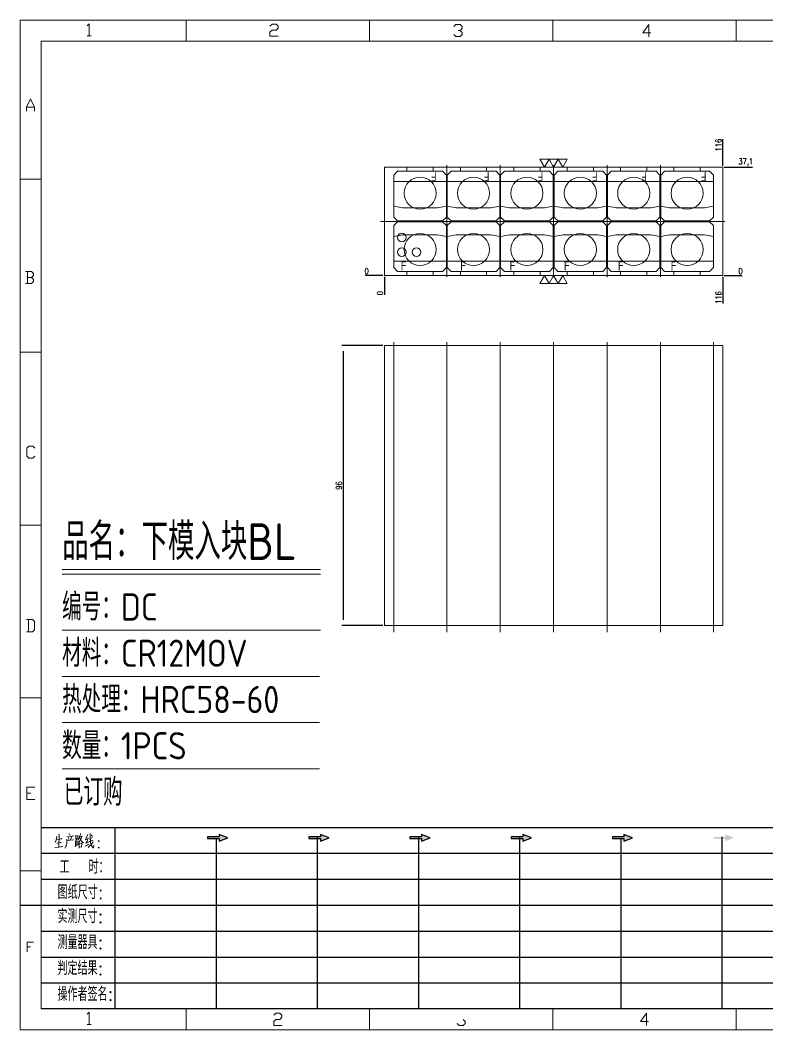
# Model space of a CAD drawing. Header units: millimetres. Extents: x 88508 to 142116, y -5268 to 20283.
# Drawn here: x 104464.9 to 104721.1, y 556.7 to 902.6 of the extents above; entities that cross this region are included whole.
import ezdxf
from ezdxf.enums import TextEntityAlignment as Align

# ---------------------------------------------------------------- set-up
doc = ezdxf.new("R2010")
doc.units = ezdxf.units.MM
doc.linetypes.add('HIDDEN', pattern=[0])
for name, color, linetype in [('DIE_P', 2, 'Continuous'), ('DIM', 4, 'Continuous'), ('PRESS', 3, 'Continuous'), ('TEXT', 4, 'Continuous')]:
    doc.layers.add(name, color=color, linetype=linetype)
doc.styles.add('chinesef_fs', font='simplex.shx', dxfattribs={"bigfont": 'gbcbig.shx'})
doc.styles.add('gbenor', font='gbenor.shx', dxfattribs={"bigfont": 'gbcbig.shx'})
doc.styles.add('GBENOR_', font='gbenor.shx', dxfattribs={"bigfont": 'gbcbig'})
doc.styles.get("Standard").update_dxf_attribs({"font": 'txt.shx', "width": 0.85, "bigfont": 'ctxt.shx'})
doc.styles.add('TXT', font='txt.shx', dxfattribs={"width": 0.8, "bigfont": 'ctxt.shx'})
doc.dimstyles.new('T-2-WX', dxfattribs={"dimtxt": 2, "dimasz": 2, "dimexe": 0.5, "dimexo": 0.5, "dimgap": 0.5, "dimtad": 1, "dimtxsty": 'Standard', "dimblk": 'OPEN30', "dimcen": 0, "dimazin": 3, "dimtfac": 1, "dimtmove": 0, "dimatfit": 3, "dimldrblk": 'OPEN30', "dimlwd": -1, "dimlwe": -1})

# ---------------------------------------------------------------- blocks, each defined once
blk = doc.blocks.new('*D8713')
at = {"layer": 'Defpoints', "color": 0}
for p in [(104589.74, 791.18), (104575.65, 695.18), (104589.74, 695.18)]:
    blk.add_point(p, dxfattribs=at)
at = {"layer": 'DIM', "color": 0}
for p, q in [((104589.24, 791.18), (104575.15, 791.18)), ((104575.65, 789.18), (104575.65, 697.18)), ((104589.24, 695.18), (104575.15, 695.18))]:
    blk.add_line(p, q, dxfattribs=at)
at = {"layer": 'DIM', "color": 0, "lineweight": 5, "insert": (104574.15, 743.18), "char_height": 2, "attachment_point": 5, "rotation": 90}
blk.add_mtext('96', dxfattribs=at)
blk = doc.blocks.new('_Open30')
blk = doc.blocks.new('*D8714')
at = {"layer": 'Defpoints', "color": 0}
for p in [(104589.74, 815.16), (104705.74, 815.16), (104710.74, 815.16)]:
    blk.add_point(p, dxfattribs=at)
at = {"layer": 'DIM', "color": 0}
blk.add_line((104706.24, 815.16), (104712.37, 815.16), dxfattribs=at)
at = {"layer": 'DIM', "color": 0, "lineweight": 5, "insert": (104711.81, 816.66), "char_height": 2, "attachment_point": 5}
blk.add_mtext('0', dxfattribs=at)
blk = doc.blocks.new('*D8715')
at = {"layer": 'Defpoints', "color": 0}
for p in [(104705.74, 852.26), (104710.74, 852.26), (104589.74, 815.16)]:
    blk.add_point(p, dxfattribs=at)
at = {"layer": 'DIM', "color": 0}
blk.add_line((104706.24, 852.26), (104715.94, 852.26), dxfattribs=at)
at = {"layer": 'DIM', "color": 0, "lineweight": 5, "insert": (104713.59, 853.95), "char_height": 2, "attachment_point": 5}
blk.add_mtext('37,1', dxfattribs=at)
blk = doc.blocks.new('*D8716')
at = {"layer": 'Defpoints', "color": 0}
for p in [(104584.74, 815.16), (104589.74, 815.16), (104589.74, 815.16)]:
    blk.add_point(p, dxfattribs=at)
at = {"layer": 'DIM', "color": 0}
blk.add_line((104589.24, 815.16), (104583.11, 815.16), dxfattribs=at)
at = {"layer": 'DIM', "color": 0, "lineweight": 5, "insert": (104583.67, 816.66), "char_height": 2, "attachment_point": 5}
blk.add_mtext('0', dxfattribs=at)
blk = doc.blocks.new('*D8717')
at = {"layer": 'Defpoints', "color": 0}
for p in [(104589.74, 815.16), (104705.74, 815.16), (104705.74, 810.16)]:
    blk.add_point(p, dxfattribs=at)
at = {"layer": 'DIM', "color": 0}
blk.add_line((104705.74, 814.66), (104705.74, 805.53), dxfattribs=at)
at = {"layer": 'DIM', "color": 0, "lineweight": 5, "insert": (104704.24, 807.6), "char_height": 2, "attachment_point": 5, "rotation": 90}
blk.add_mtext('116', dxfattribs=at)
blk = doc.blocks.new('*D8718')
at = {"layer": 'Defpoints', "color": 0}
for p in [(104589.74, 815.16), (104589.74, 815.16), (104589.74, 810.16)]:
    blk.add_point(p, dxfattribs=at)
at = {"layer": 'DIM', "color": 0}
blk.add_line((104589.74, 814.66), (104589.74, 808.53), dxfattribs=at)
at = {"layer": 'DIM', "color": 0, "lineweight": 5, "insert": (104588.24, 809.1), "char_height": 2, "attachment_point": 5, "rotation": 90}
blk.add_mtext('0', dxfattribs=at)
blk = doc.blocks.new('*D8719')
at = {"layer": 'Defpoints', "color": 0}
for p in [(104705.74, 857.26), (104705.74, 852.26), (104589.74, 815.16)]:
    blk.add_point(p, dxfattribs=at)
at = {"layer": 'DIM', "color": 0}
blk.add_line((104705.74, 852.76), (104705.74, 861.89), dxfattribs=at)
at = {"layer": 'DIM', "color": 0, "lineweight": 5, "insert": (104704.24, 859.83), "char_height": 2, "attachment_point": 5, "rotation": 90}
blk.add_mtext('116', dxfattribs=at)
blk = doc.blocks.new('U40')
for points in [[(351.8, 337.7), (351.8, 333.2), (367, 339.3), (351.8, 345.3), (351.8, 340.8), (331.2, 340.8), (331.2, 337.7)], [(545.7, 339.3), (530.6, 345.3), (530.6, 340.8), (509.9, 340.8), (509.9, 337.7), (530.6, 337.7), (530.6, 333.2)], [(724.5, 339.3), (709.3, 345.3), (709.3, 340.8), (688.7, 340.8), (688.7, 337.7), (709.3, 337.7), (709.3, 333.2)], [(903.3, 339.3), (888.1, 345.3), (888.1, 340.8), (867.5, 340.8), (867.5, 337.7), (888.1, 337.7), (888.1, 333.2)], [(1082.1, 339.3), (1066.9, 345.3), (1066.9, 340.8), (1046.3, 340.8), (1046.3, 337.7), (1066.9, 337.7), (1066.9, 333.2)], [(1245.7, 337.7), (1245.7, 333.2), (1260.9, 339.3), (1245.7, 345.3), (1245.7, 340.8), (1225.1, 340.8), (1225.1, 337.7)]]:
    blk.add_hatch(color=3).paths.add_polyline_path(points)
at = {"color": 254, "lineweight": 18}
for p, q in [((0, 1783.5), (0, 0)), ((0, 1783.5), (2530.2, 1783.5)), ((941.1, 1783.5), (941.1, 1746.5)), ((1265.1, 1783.5), (1265.1, 1746.5)), ((37, 37), (37, 1746.5)), ((37, 1746.5), (2493.2, 1746.5)), ((0, 1502.7), (37, 1502.7)), ((0, 1197.2), (37, 1197.2)), ((0, 891.7), (37, 891.7)), ((0, 586.3), (37, 586.3)), ((0, 280.8), (37, 280.8)), ((37, 37), (2493.2, 37)), ((941.1, 0), (941.1, 37)), ((1265.1, 0), (1265.1, 37)), ((0, 0), (2530.2, 0))]:
    blk.add_line(p, q, dxfattribs=at)
at = {"color": 254, "linetype": 'Continuous', "lineweight": 18}
for p, q in [((293.1, 1783.5), (293.1, 1746.5)), ((617.1, 1783.5), (617.1, 1746.5)), ((293.1, 0), (293.1, 37)), ((617.1, 0), (617.1, 37))]:
    blk.add_line(p, q, dxfattribs=at)
for p, q in [((38, 357.6), (1598.2, 357.6)), ((38, 311.8), (1598.2, 311.8)), ((37.1, 266), (1598.2, 266)), ((0.1, 220.2), (1598.2, 220.2)), ((37.1, 174.4), (1598.2, 174.4)), ((37.1, 128.6), (1598.2, 128.6)), ((37.1, 82.8), (1598.2, 82.8))]:
    blk.add_line(p, q)
at = {"color": 254}
for p, q in [((167.8, 37), (167.8, 357.6)), ((525.5, 37), (525.5, 340.8)), ((704.3, 37), (704.3, 340.8)), ((883.1, 37), (883.1, 340.8)), ((1240.6, 37), (1240.6, 340.8)), ((346.7, 37), (346.7, 337.9)), ((1061.9, 37), (1061.9, 337.7)), ((1598.2, 37), (38, 37))]:
    blk.add_line(p, q, dxfattribs=at)
at = {"color": 92, "lineweight": 18}
for points in [[(118.3, 1773.7), (121.9, 1777.3), (121.9, 1755.8)], [(441.4, 1773.1), (445, 1776.7), (452.2, 1776.7), (455.8, 1773.1), (455.8, 1769.5), (452.2, 1765.9), (445, 1765.9), (441.4, 1762.3), (441.4, 1755.1), (455.8, 1755.1)], [(766.4, 1772.4), (770, 1776), (777.2, 1776), (780.8, 1772.4), (780.8, 1768.8), (777.2, 1765.2), (773.6, 1765.2)], [(1114.4, 1761.4), (1100, 1761.4), (1110.8, 1775.8), (1110.8, 1754.2)], [(118.3, 1755.8), (125.5, 1755.8)], [(777.2, 1765.2), (780.8, 1761.6), (780.8, 1758), (777.2, 1754.4), (770, 1754.4), (766.4, 1758)], [(11.1, 1622.8), (11.1, 1630), (18.3, 1644.4), (25.5, 1630), (25.5, 1622.8)], [(11.1, 1630), (25.5, 1630)], [(20, 1329), (23.6, 1332.6), (23.6, 1336.2), (20, 1339.8), (9.2, 1339.8)], [(12.8, 1339.8), (12.8, 1318.2)], [(9.2, 1318.2), (20, 1318.2), (23.6, 1321.8), (23.6, 1325.4), (20, 1329), (12.8, 1329)], [(26.1, 1013.2), (22.5, 1009.6), (15.3, 1009.6), (11.7, 1013.2), (11.7, 1027.6), (15.3, 1031.2), (22.5, 1031.2), (26.1, 1027.6)], [(11, 703.2), (21.8, 703.2), (25.4, 706.8), (25.4, 721.2), (21.8, 724.8), (11, 724.8)], [(14.6, 724.8), (14.6, 703.2)], [(26.1, 407), (11.7, 407), (11.7, 428.6), (26.1, 428.6)], [(11.7, 417.8), (18.9, 417.8)], [(12.3, 137.7), (12.3, 155), (23.8, 155)], [(12.3, 146.4), (18.1, 146.4)], [(118.3, 27.4), (121.9, 31), (121.9, 9.4)], [(447.9, 25.7), (451.5, 29.3), (458.7, 29.3), (462.3, 25.7), (462.3, 22.1), (458.7, 18.5), (451.5, 18.5), (447.9, 14.9), (447.9, 7.7), (462.3, 7.7)], [(782.7, 18.5), (786.3, 14.9), (786.3, 11.3), (782.7, 7.7), (775.5, 7.7), (771.9, 11.3)], [(1110.3, 14.9), (1095.9, 14.9), (1106.7, 29.3), (1106.7, 7.7)], [(118.3, 9.4), (125.5, 9.4)]]:
    blk.add_lwpolyline(points, dxfattribs=at)
at = {"color": 92, "lineweight": 0}
for points in [[(65, 342.2), (64.8, 341), (64.1, 337.9), (63.6, 335.7), (62.8, 333.5), (62.1, 331.4)], [(68.4, 345.9), (68.7, 344.4), (68.1, 322.9)], [(82.6, 340.8), (93.7, 342.2), (93.3, 342.4), (92.4, 342)], [(86.1, 336.1), (86, 337.5), (85.3, 339.8)], [(86.7, 346.7), (87.9, 344.6), (88.3, 343)], [(90.3, 341), (90.4, 339.6), (89.1, 335.3)], [(97.8, 344), (98.1, 342.6), (98.1, 340.8), (98.1, 337.9), (98.1, 336.3), (98.2, 337.7), (102.1, 338.3), (101.8, 338.3), (102.1, 343.6), (102.1, 343.2), (102.1, 342.8), (98.2, 342.2)], [(105.5, 341.2), (105.9, 341), (109.6, 341.8), (109.3, 342.6), (108.5, 339.6), (107.6, 337.3), (106.9, 335.9), (105.9, 334.3), (104.3, 332), (103.1, 330.4), (101.9, 329.4)], [(106.6, 346.5), (106.5, 345.2), (105.1, 341.2), (104.2, 338.9), (103.1, 336.3), (102.6, 335.5)], [(104.9, 339.1), (105.3, 338.7), (107, 335.7), (108.6, 333.3), (109.9, 331.2), (110.3, 330.8), (112.6, 330.8), (110.2, 331.2), (109, 332.6)], [(119.3, 344.8), (119.1, 343.8), (116.8, 338.5), (115.4, 335.5), (119.3, 336.3)], [(120.3, 339.4), (118.1, 333.5), (116.4, 330), (116.1, 329.8), (120.5, 331.4)], [(121.7, 336.7), (127.7, 339.6)], [(123.4, 346.5), (123.5, 345.4), (123.5, 340.8), (123.8, 337.3), (124, 335.3), (124.2, 333.1), (124.5, 331), (124.8, 329), (125.2, 327.4), (125.9, 325.7), (126.9, 323.9), (127.9, 322.7), (128.9, 321.7), (129.6, 321.3), (129.9, 326.1), (129.4, 321.5)], [(127.7, 341.6), (127.2, 342.4), (125.7, 344.2)], [(61.4, 322.3), (68.2, 322.9), (75.3, 323.7), (74.9, 323.9), (73.8, 323.5)], [(63.8, 335.9), (73.4, 337.5), (73.1, 337.7), (72.5, 337.3)], [(64.5, 329.6), (64.8, 329.6), (65.1, 329.6), (72.5, 331), (71.9, 331), (70.9, 330.8)], [(82.6, 335.1), (82.6, 331.8), (82.3, 329), (81.9, 326.8), (81.2, 324.9), (80.3, 323.1), (79.6, 321.9), (78.8, 320.9)], [(93.3, 335.5), (94.1, 335.7), (94.3, 335.5), (82.6, 334.3), (82.6, 335.1), (82.2, 336.9)], [(96.5, 323.9), (102.8, 327.2)], [(97.2, 334.3), (97.5, 333.5), (97.7, 324.7)], [(100.2, 337.9), (100.1, 325.9)], [(100.2, 332.6), (102.4, 333.1)], [(104.2, 330), (104.5, 329), (104.5, 321.1), (104.3, 322.1), (104.5, 322.7), (109.2, 323.1), (108.6, 323.1), (109, 329.2), (109, 330), (109.3, 329.4), (108.6, 329.4), (104.6, 328.8)], [(115.3, 324.3), (121.5, 328.2)], [(128.2, 332.4), (128.1, 331.6), (126.9, 329.6), (125.8, 328), (124.5, 326.3), (123, 324.7), (121.4, 323.3), (120.1, 322.3)], [(121.4, 332.2), (128.8, 335.1)]]:
    blk.add_lwpolyline(points, dxfattribs=at)
for points in [[(367, 339.3), (351.8, 345.3), (351.8, 340.8), (331.2, 340.8), (331.2, 337.7), (351.8, 337.7), (351.8, 333.2), (367, 339.3)], [(545.7, 339.3), (530.6, 345.3), (530.6, 340.8), (509.9, 340.8), (509.9, 337.7), (530.6, 337.7), (530.6, 333.2), (545.7, 339.3)], [(724.5, 339.3), (709.3, 345.3), (709.3, 340.8), (688.7, 340.8), (688.7, 337.7), (709.3, 337.7), (709.3, 333.2), (724.5, 339.3)], [(903.3, 339.3), (888.1, 345.3), (888.1, 340.8), (867.5, 340.8), (867.5, 337.7), (888.1, 337.7), (888.1, 333.2), (903.3, 339.3)], [(1082.1, 339.3), (1066.9, 345.3), (1066.9, 340.8), (1046.3, 340.8), (1046.3, 337.7), (1066.9, 337.7), (1066.9, 333.2), (1082.1, 339.3)]]:
    blk.add_lwpolyline(points)
for points in [[(138.7, 332.4), (139.4, 333.5), (138.7, 334.5), (138, 333.5)], [(138.7, 320.9), (139.4, 321.9), (138.7, 322.9), (138, 321.9)]]:
    blk.add_lwpolyline(points, close=True, dxfattribs=at)
at = {"color": 3, "style": 'chinesef_fs'}
for s, p in [('工  时：', (69.5, 275.7)), ('图纸尺寸:', (66.2, 230.9)), ('实测尺寸:', (65.9, 188.4)), ('测量器具:', (65.9, 142.6)), ('判定结果:', (65.9, 96.8)), ('操作者签名:', (65.9, 51))]:
    blk.add_text(s, height=24.57, dxfattribs=at).set_placement(p)
at = {"lineweight": 18, "style": 'GBENOR_'}
blk.add_attdef('文档路径', (2126, 386.9), '', height=17.8, dxfattribs=at)
at = {"lineweight": 20, "style": 'TXT'}
for tag, height, p in [('18-**-**', 16.3, (1866.6, 256.2)), ('客户名称', 16.1, (1741.1, 134, 0)), ('料厚:', 16.1, (1741.3, 93.2, 0))]:
    blk.add_attdef(tag, text='', height=height, dxfattribs=at).set_placement(p, align=Align.MIDDLE)
for tag, p, height in [('88888', (1850.9, 207.5), 14.9), ('材质:', (1691.2, 168, 0), 16.1), ('核准', (1869.4, 127.5, 0), 16.1), ('设计', (1868.8, 88.3, 0), 16.1), ('绘图', (1868.2, 49.1, 0), 16.1)]:
    blk.add_attdef(tag, p, '', height=height, dxfattribs=at)
for tag, p, height, width in [('3', (2234.7, 206.9), 15.8, 0.7), ('4', (2234.7, 167.4), 15.8, 0.7), ('核准日期', (2041.1, 124.2, 0), 16.1, 0.68), ('设计日期', (2041.1, 84.5, 0), 16.1, 0.68), ('1', (2251.9, 85.9), 14.6, 0.7), ('绘图日期', (2040.9, 46.4, 0), 16.1, 0.68), ('2', (2235, 49.2), 14.6, 0.7)]:
    blk.add_attdef(tag, p, '', height=height, dxfattribs=dict(at, width=width))

msp = doc.modelspace()

# ---------------------------------------------------------------- linework, layer by layer
at = {"layer": 'DIE_P', "color": 1, "lineweight": 5}
for p, q in [((104611.141, 814.585, 0), (104611.141, 852.926, 0)), ((104629.441, 814.585, 0), (104629.441, 852.926, 0)), ((104647.741, 814.585, 0), (104647.741, 852.926, 0)), ((104666.041, 814.585, 0), (104666.041, 852.926, 0)), ((104684.341, 814.585, 0), (104684.341, 852.926, 0)), ((104706.469, 833.712, 0), (104588.379, 833.712, 0)), ((104592.991, 692.932, 0), (104592.991, 792.338, 0)), ((104611.141, 692.932, 0), (104611.141, 792.338, 0)), ((104629.441, 692.932, 0), (104629.441, 792.338, 0)), ((104647.741, 692.932, 0), (104647.741, 792.338, 0)), ((104666.041, 692.932, 0), (104666.041, 792.338, 0)), ((104684.341, 692.932, 0), (104684.341, 792.338, 0)), ((104702.491, 692.932, 0), (104702.491, 792.338, 0))]:
    msp.add_line(p, q, dxfattribs=at)
at = {"layer": 'DIE_P', "linetype": 'Continuous', "lineweight": 5}
for p, q in [((104606.491, 850.862, 0), (104597.491, 850.862, 0)), ((104624.791, 850.862, 0), (104615.791, 850.862, 0)), ((104643.091, 850.862, 0), (104634.091, 850.862, 0)), ((104661.391, 850.862, 0), (104652.391, 850.862, 0)), ((104679.691, 850.862, 0), (104670.691, 850.862, 0)), ((104697.991, 850.862, 0), (104688.991, 850.862, 0)), ((104597.491, 816.562, 0), (104606.491, 816.562, 0)), ((104615.791, 816.562, 0), (104624.791, 816.562, 0)), ((104634.091, 816.562, 0), (104643.091, 816.562, 0)), ((104652.391, 816.562, 0), (104661.391, 816.562, 0)), ((104670.691, 816.562, 0), (104679.691, 816.562, 0)), ((104688.991, 816.562, 0), (104697.991, 816.562, 0))]:
    msp.add_line(p, q, dxfattribs=at)
at = {"layer": 'DIE_P', "color": 4, "lineweight": 5, "elevation": 0}
for points in [[(104652.417, 854.962), (104650.858, 852.262), (104649.299, 854.962), (104647.741, 852.262), (104646.182, 854.962), (104644.623, 852.262), (104643.064, 854.962), (104652.417, 854.962)], [(104643.064, 812.462), (104644.623, 815.162), (104646.182, 812.462), (104647.741, 815.162), (104649.299, 812.462), (104650.858, 815.162), (104652.417, 812.462), (104643.064, 812.462)]]:
    msp.add_lwpolyline(points, close=True, dxfattribs=at)
at = {"layer": 'DIE_P', "color": 1, "linetype": 'Continuous', "lineweight": 5, "elevation": 0}
for points in [[(104592.991, 835.155), (104594.283, 833.862), (104609.698, 833.862), (104610.991, 835.155), (104610.991, 849.569), (104609.698, 850.862), (104606.491, 850.862), (104606.491, 852.262), (104597.491, 852.262), (104597.491, 850.862), (104594.283, 850.862), (104592.991, 849.569)], [(104611.291, 835.155), (104612.583, 833.862), (104627.998, 833.862), (104629.291, 835.155), (104629.291, 849.569), (104627.998, 850.862), (104624.791, 850.862), (104624.791, 852.262), (104615.791, 852.262), (104615.791, 850.862), (104612.583, 850.862), (104611.291, 849.569)], [(104629.591, 835.155), (104630.883, 833.862), (104646.298, 833.862), (104647.591, 835.155), (104647.591, 849.569), (104646.298, 850.862), (104643.091, 850.862), (104643.091, 852.262), (104634.091, 852.262), (104634.091, 850.862), (104630.883, 850.862), (104629.591, 849.569)], [(104647.891, 835.155), (104649.183, 833.862), (104664.598, 833.862), (104665.891, 835.155), (104665.891, 849.569), (104664.598, 850.862), (104661.391, 850.862), (104661.391, 852.262), (104652.391, 852.262), (104652.391, 850.862), (104649.183, 850.862), (104647.891, 849.569)], [(104666.191, 835.155), (104667.483, 833.862), (104682.898, 833.862), (104684.191, 835.155), (104684.191, 849.569), (104682.898, 850.862), (104679.691, 850.862), (104679.691, 852.262), (104670.691, 852.262), (104670.691, 850.862), (104667.483, 850.862), (104666.191, 849.569)], [(104684.491, 835.155), (104685.783, 833.862), (104701.198, 833.862), (104702.491, 835.155), (104702.491, 849.569), (104701.198, 850.862), (104697.991, 850.862), (104697.991, 852.262), (104688.991, 852.262), (104688.991, 850.862), (104685.783, 850.862), (104684.491, 849.569)], [(104610.991, 832.269), (104609.698, 833.562), (104594.283, 833.562), (104592.991, 832.269), (104592.991, 817.855), (104594.283, 816.562), (104597.491, 816.562), (104597.491, 815.162), (104606.491, 815.162), (104606.491, 816.562), (104609.698, 816.562), (104610.991, 817.855)], [(104629.291, 832.269), (104627.998, 833.562), (104612.583, 833.562), (104611.291, 832.269), (104611.291, 817.855), (104612.583, 816.562), (104615.791, 816.562), (104615.791, 815.162), (104624.791, 815.162), (104624.791, 816.562), (104627.998, 816.562), (104629.291, 817.855)], [(104647.591, 832.269), (104646.298, 833.562), (104630.883, 833.562), (104629.591, 832.269), (104629.591, 817.855), (104630.883, 816.562), (104634.091, 816.562), (104634.091, 815.162), (104643.091, 815.162), (104643.091, 816.562), (104646.298, 816.562), (104647.591, 817.855)], [(104665.891, 832.269), (104664.598, 833.562), (104649.183, 833.562), (104647.891, 832.269), (104647.891, 817.855), (104649.183, 816.562), (104652.391, 816.562), (104652.391, 815.162), (104661.391, 815.162), (104661.391, 816.562), (104664.598, 816.562), (104665.891, 817.855)], [(104684.191, 832.269), (104682.898, 833.562), (104667.483, 833.562), (104666.191, 832.269), (104666.191, 817.855), (104667.483, 816.562), (104670.691, 816.562), (104670.691, 815.162), (104679.691, 815.162), (104679.691, 816.562), (104682.898, 816.562), (104684.191, 817.855)], [(104702.491, 832.269), (104701.198, 833.562), (104685.783, 833.562), (104684.491, 832.269), (104684.491, 817.855), (104685.783, 816.562), (104688.991, 816.562), (104688.991, 815.162), (104697.991, 815.162), (104697.991, 816.562), (104701.198, 816.562), (104702.491, 817.855)]]:
    msp.add_lwpolyline(points, close=True, dxfattribs=at)
at = {"layer": 'DIE_P', "linetype": 'Continuous', "lineweight": 5, "elevation": 0}
for points in [[(104610.991, 847.362), (104592.991, 847.362)], [(104629.291, 847.362), (104611.291, 847.362)], [(104647.591, 847.362), (104629.591, 847.362)], [(104665.891, 847.362), (104647.891, 847.362)], [(104684.191, 847.362), (104666.191, 847.362)], [(104702.491, 847.362), (104684.491, 847.362)], [(104592.991, 820.062), (104610.991, 820.062)], [(104611.291, 820.062), (104629.291, 820.062)], [(104629.591, 820.062), (104647.591, 820.062)], [(104647.891, 820.062), (104665.891, 820.062)], [(104666.191, 820.062), (104684.191, 820.062)], [(104684.491, 820.062), (104702.491, 820.062)]]:
    msp.add_lwpolyline(points, dxfattribs=at)
at = {"layer": 'DIE_P', "linetype": 'HIDDEN', "lineweight": 5, "elevation": 0, "flags": 128}
for points in [[(104592.991, 838.962), (104595.991, 838.362), (104607.991, 838.362), (104610.991, 838.962)], [(104611.291, 838.962), (104614.291, 838.362), (104626.291, 838.362), (104629.291, 838.962)], [(104629.591, 838.962), (104632.591, 838.362), (104644.591, 838.362), (104647.591, 838.962)], [(104647.891, 838.962), (104650.891, 838.362), (104662.891, 838.362), (104665.891, 838.962)], [(104666.191, 838.962), (104669.191, 838.362), (104681.191, 838.362), (104684.191, 838.962)], [(104684.491, 838.962), (104687.491, 838.362), (104699.491, 838.362), (104702.491, 838.962)], [(104610.991, 828.462), (104607.991, 829.062), (104595.991, 829.062), (104592.991, 828.462)], [(104629.291, 828.462), (104626.291, 829.062), (104614.291, 829.062), (104611.291, 828.462)], [(104647.591, 828.462), (104644.591, 829.062), (104632.591, 829.062), (104629.591, 828.462)], [(104665.891, 828.462), (104662.891, 829.062), (104650.891, 829.062), (104647.891, 828.462)], [(104684.191, 828.462), (104681.191, 829.062), (104669.191, 829.062), (104666.191, 828.462)], [(104702.491, 828.462), (104699.491, 829.062), (104687.491, 829.062), (104684.491, 828.462)]]:
    msp.add_lwpolyline(points, dxfattribs=at)
at = {"layer": 'DIE_P', "color": 2, "lineweight": 5}
msp.add_lwpolyline([(104589.741, 791.183), (104705.741, 791.183), (104705.741, 695.183), (104589.741, 695.183)], close=True, dxfattribs=at)
at = {"layer": 'DIE_P', "color": 52, "linetype": 'HIDDEN', "lineweight": 5}
for centre in [(104601.991, 843.362, 0), (104620.291, 843.362, 0), (104638.591, 843.362, 0), (104656.891, 843.362, 0), (104675.191, 843.362, 0), (104693.491, 843.362, 0), (104601.991, 824.062, 0), (104620.291, 824.062, 0), (104638.591, 824.062, 0), (104656.891, 824.062, 0), (104675.191, 824.062, 0), (104693.491, 824.062, 0)]:
    msp.add_circle(centre, 5.5, dxfattribs=at)
at = {"layer": 'DIM', "color": 4, "linetype": 'Continuous', "lineweight": 5}
for p, q in [((104479.295, 714.42), (104567.868, 714.42)), ((104479.295, 712.788), (104567.868, 712.788)), ((104479.295, 693.666), (104567.868, 693.666)), ((104479.295, 677.808), (104567.484, 677.808)), ((104479.295, 661.951), (104567.484, 661.951)), ((104479.295, 646.093), (104567.484, 646.093))]:
    msp.add_line(p, q, dxfattribs=at)
at = {"layer": 'PRESS', "color": 8, "linetype": 'HIDDEN', "lineweight": 5, "elevation": 0}
msp.add_lwpolyline([(104589.741, 815.162), (104589.741, 852.262), (104705.741, 852.262), (104705.741, 815.162)], close=True, dxfattribs=at)
at = {"layer": 'TEXT', "color": 4, "lineweight": 5}
for centre in [(104595.741, 828.162, 0), (104595.741, 823.162, 0), (104600.741, 823.162, 0)]:
    msp.add_circle(centre, 1.5, dxfattribs=at)

# ---------------------------------------------------------------- block references
at = {"lineweight": 5, "ltscale": 3, "xscale": 0.1939568958120308, "yscale": 0.1939568958120308, "zscale": 0.1939568958120308}
msp.add_blockref('U40', (104464.925, 556.708), dxfattribs=at)

# ---------------------------------------------------------------- texts
at = {"layer": 'DIM', "color": 3, "linetype": 'Continuous', "lineweight": 5, "style": 'gbenor'}
for s, height, p in [('品名：下模入块BL', 12.5928, (104479.295, 717.685)), ('编号：DC', 9.328, (104479.295, 696.931)), ('材料：CR12MOV', 9.328, (104479.295, 681.073)), ('热处理：HRC58-60', 9.32797, (104479.295, 665.215)), ('数量：1PCS', 9.328, (104479.295, 649.358)), ('已订购', 9.328, (104479.862, 633.5))]:
    msp.add_text(s, height=height, dxfattribs=at).set_placement(p)
at = {"layer": 'TEXT', "color": 4, "lineweight": 5, "style": 'gbenor'}
for p in [(104606.643, 849.014, 0), (104624.745, 849.014, 0), (104643.216, 849.014, 0), (104661.834, 849.014, 0), (104678.759, 849.014, 0), (104699.143, 849.014, 0)]:
    msp.add_text('F', height=3.2, rotation=180, dxfattribs=at).set_placement(p, align=Align.MIDDLE_CENTER)
for p in [(104596.338, 818.41, 0), (104616.722, 818.41, 0), (104633.647, 818.41, 0), (104652.265, 818.41, 0), (104670.736, 818.41, 0), (104688.838, 818.41, 0)]:
    msp.add_text('F', height=3.2, dxfattribs=at).set_placement(p, align=Align.MIDDLE_CENTER)

# ---------------------------------------------------------------- dimensions: what is measured, and where the dimension line sits
at = {"layer": 'DIM', "color": 8, "lineweight": 5}
for feature_location, offset, dtype, origin, picture, middle in [((104705.741, 852.262), (0, 5), 1, (104589.741, 815.162), '*D8719', (104704.241, 859.826)), ((104705.741, 852.262), (5, 0), 0, (104589.741, 815.162), '*D8715', (104713.588, 853.952)), ((104589.740594156, 815.161711315), (-5, 0), 0, (104589.740594156, 815.161711315), '*D8716', (104583.673927489, 816.661711315)), ((104705.740594156, 815.161711315), (5, 0), 0, (104589.740594156, 815.161711315), '*D8714', (104711.807260823, 816.661711315)), ((104589.740594156, 815.161711315), (0, -5), 1, (104589.740594156, 815.161711315), '*D8718', (104588.240594156, 809.095044649)), ((104705.741, 815.162), (0, -5), 1, (104589.741, 815.162), '*D8717', (104704.241, 807.597))]:
    dim = msp.add_ordinate_dim(feature_location=feature_location, offset=offset, dtype=dtype, origin=origin, dimstyle='T-2-WX', dxfattribs=at)
    dim.commit()
    dim.dimension.update_dxf_attribs({"geometry": picture, "text_midpoint": middle})
at = {"layer": 'DIM', "color": 4, "lineweight": 5}
dim = msp.add_linear_dim(base=(104575.652, 695.183), p1=(104589.741, 791.183), p2=(104589.741, 695.183), angle=90, dimstyle='T-2-WX', dxfattribs=at)
dim.commit()
dim.dimension.update_dxf_attribs({"geometry": '*D8713', "text_midpoint": (104575.652, 743.183), "dimtype": 160})

doc.saveas('drawing.dxf')
